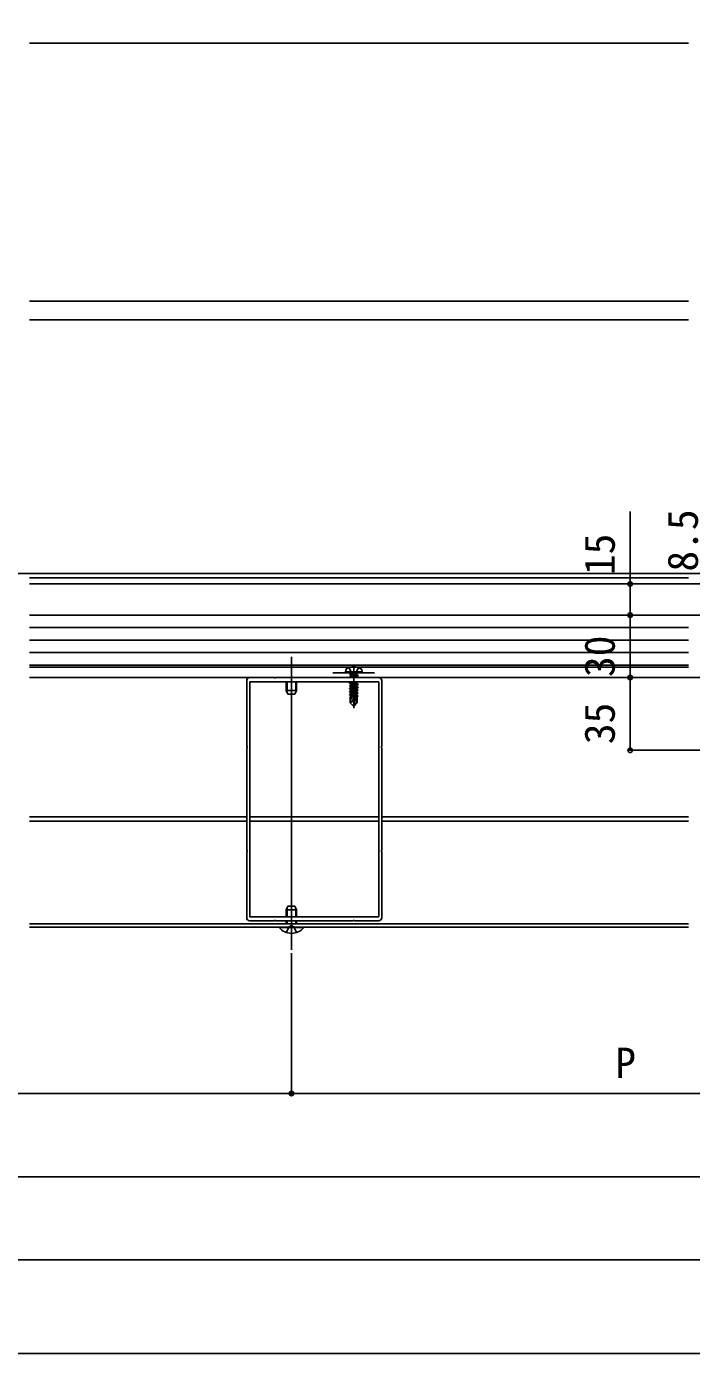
# Model space of a CAD drawing. Units: millimetres, scale not verified. Extents: x -875 to 875, y -1304 to 1296.
# Drawn here: x 217 to 536, y -1304 to -666 of the extents above; entities that cross this region are included whole.
import ezdxf
from ezdxf.enums import TextEntityAlignment as Align

# ---------------------------------------------------------------- set-up
doc = ezdxf.new("R2010")
doc.units = ezdxf.units.MM
doc.header["$LTSCALE"] = 8
for name, color, linetype in [('0-3_YKK_11', 7, 'Continuous'), ('0-4_YKK_12', 2, 'Continuous'), ('0-5_YKK_13', 4, 'Continuous'), ('0-6_YKK_D', 6, 'Continuous'), ('0-7_YKK_ZWAK', 7, 'Continuous')]:
    doc.layers.add(name, color=color, linetype=linetype)
doc.styles.add('ＭＳ ゴシック', font='')
doc.styles.get('ＭＳ ゴシック').set_extended_font_data('MS Gothic')

msp = doc.modelspace()

# ---------------------------------------------------------------- linework, layer by layer
at = {"layer": '0-3_YKK_11'}
for points in [[(322.5, -1094.201), (322.5, -1062.66), (322.62, -1062.476), (322.62, -1061.926), (322.5, -1061.743), (322.5, -1012.66), (322.62, -1012.476), (322.62, -1011.926), (322.5, -1011.743), (322.5, -980.201)], [(324, -978.701), (335.542, -978.701), (335.725, -978.821), (336.275, -978.821), (336.458, -978.701), (373.542, -978.701), (373.725, -978.821), (374.275, -978.821), (374.458, -978.701), (386, -978.701)], [(387.5, -980.201), (387.5, -1011.743), (387.38, -1011.926), (387.38, -1012.476), (387.5, -1012.66)], [(387.5, -1012.66), (387.5, -1061.743), (387.38, -1061.926), (387.38, -1062.476), (387.5, -1062.66), (387.5, -1094.201)], [(386, -1095.701), (374.458, -1095.701), (374.275, -1095.581), (373.725, -1095.581), (373.542, -1095.701), (336.458, -1095.701), (336.275, -1095.581), (335.725, -1095.581), (335.542, -1095.701), (324, -1095.701)]]:
    msp.add_lwpolyline(points, dxfattribs=at)
msp.add_lwpolyline([(386, -980.701), (386, -1093.701), (324, -1093.701), (324, -980.701)], close=True, dxfattribs=at)
for centre, start, end in [((324, -980.201), 90.00001, 179.99999), ((386, -980.201), 0.00001, 89.99999), ((324, -1094.201), 180.00001, 269.99999), ((386, -1094.201), 270.00001, 359.99999)]:
    msp.add_arc(centre, 1.5, start, end, dxfattribs=at)
at = {"layer": '0-4_YKK_12'}
for p, q in [((535, -673.7), (218, -673.7)), ((535, -797.7), (218, -797.7)), ((535, -806.7), (218, -806.7)), ((-784.5, -928.7), (840, -928.7)), ((535, -930.7), (218, -930.7)), ((218, -933.7), (535, -933.7)), ((218, -954.7), (535, -954.7)), ((344, -968.701), (344, -1109.7)), ((218, -973.7), (535, -973.7)), ((218, -978.7), (535, -978.7)), ((218, -1045.7), (322.5, -1045.7)), ((324, -1045.7), (386, -1045.7)), ((387.5, -1045.7), (535, -1045.7)), ((218, -1047.7), (322.5, -1047.7)), ((324, -1047.7), (386, -1047.7)), ((387.5, -1047.7), (535, -1047.7)), ((218, -1097.1), (535, -1097.1)), ((218, -1098.7), (535, -1098.7))]:
    msp.add_line(p, q, dxfattribs=at)
at = {"layer": '0-5_YKK_13'}
for p, q in [((218, -948.7), (619, -948.7)), ((218, -954.7), (535, -954.7)), ((218, -960.7), (535, -960.7)), ((218, -966.7), (535, -966.7)), ((218, -972.7), (535, -972.7)), ((370, -975.903), (370.142, -975.1)), ((378, -975.903), (370, -975.903)), ((370, -975.903), (370.088, -976.403)), ((374, -972.503), (374, -993.403)), ((378, -975.903), (377.859, -975.1)), ((378, -975.903), (377.912, -976.403)), ((218, -978.7), (535, -978.7)), ((341.5, -980.701), (341.5, -985)), ((341.933, -980.701), (341.933, -985.92)), ((346.067, -980.701), (346.067, -985.92)), ((346.5, -980.701), (346.5, -985)), ((364, -976.403), (384, -976.403)), ((377.912, -976.403), (370.088, -976.403)), ((371.9, -977.053), (375.5, -976.453)), ((375.5, -976.553), (371.9, -977.153)), ((371.9, -977.053), (372.45, -976.735)), ((371.9, -977.053), (371.9, -977.153)), ((371.9, -977.053), (371.9, -977.153)), ((371.9, -977.153), (372.45, -977.47)), ((371.9, -978.453), (376.1, -977.753)), ((376.1, -977.853), (371.9, -978.553)), ((371.9, -978.453), (372.45, -978.135)), ((371.9, -978.453), (371.9, -978.553)), ((371.9, -978.553), (372.16, -978.703)), ((375.8, -980.703), (371.9, -981.353)), ((371.9, -981.253), (375.2, -980.703)), ((371.9, -981.253), (372.45, -980.935)), ((371.9, -981.253), (371.9, -981.353)), ((371.9, -981.353), (372.45, -981.67)), ((371.9, -982.653), (376.1, -981.953)), ((376.1, -982.053), (371.9, -982.753)), ((371.9, -982.653), (372.45, -982.335)), ((375.5, -976.453), (372.45, -976.735)), ((372.45, -977.47), (375.5, -976.553)), ((372.45, -976.603), (372.45, -976.735)), ((375.55, -977.435), (372.45, -978.135)), ((372.45, -977.47), (372.45, -978.135)), ((373.479, -980.703), (372.45, -980.935)), ((372.45, -980.703), (372.45, -980.935)), ((375.55, -981.635), (372.45, -982.335)), ((372.45, -981.67), (372.45, -982.335)), ((375.55, -978.17), (373.192, -978.703)), ((375.5, -976.453), (375.5, -976.553)), ((375.55, -976.603), (375.55, -977.435)), ((376.1, -977.753), (375.55, -977.435)), ((376.1, -977.853), (375.55, -978.17)), ((375.55, -978.17), (375.55, -978.703)), ((375.55, -980.97), (375.55, -981.635)), ((376.1, -981.953), (375.55, -981.635)), ((375.55, -982.37), (375.55, -983.035)), ((376.1, -977.753), (376.1, -977.853)), ((376.1, -981.953), (376.1, -982.053)), ((346.5, -985), (341.5, -985)), ((342.3, -986.7), (341.5, -985)), ((345.7, -986.7), (342.3, -986.7)), ((346.5, -985), (345.7, -986.7)), ((371.9, -982.653), (371.9, -982.753)), ((371.9, -982.753), (372.45, -983.07)), ((371.9, -984.053), (376.1, -983.353)), ((376.1, -983.453), (371.9, -984.153)), ((371.9, -984.053), (372.45, -983.735)), ((371.9, -984.053), (371.9, -984.153)), ((371.9, -984.153), (372.45, -984.47)), ((371.9, -985.453), (376.1, -984.753)), ((376.1, -984.853), (371.9, -985.553)), ((371.9, -985.453), (372.45, -985.135)), ((371.9, -985.453), (371.9, -985.553)), ((371.9, -985.553), (372.45, -985.87)), ((371.9, -986.853), (374.926, -986.349)), ((374.898, -986.453), (371.9, -986.953)), ((371.9, -986.853), (372.45, -986.535)), ((371.9, -986.853), (371.9, -986.953)), ((371.9, -986.953), (372.45, -987.27)), ((372.3, -988.003), (372.45, -987.935)), ((372.3, -988.003), (372.3, -990.853)), ((374.576, -988.003), (372.3, -988.003)), ((375.55, -983.035), (372.45, -983.735)), ((372.45, -983.07), (372.45, -983.735)), ((375.55, -984.435), (372.45, -985.135)), ((372.45, -984.47), (372.45, -985.135)), ((375.55, -985.835), (372.45, -986.535)), ((372.45, -985.87), (372.45, -986.535)), ((374.84, -986.731), (372.45, -987.27)), ((372.45, -987.27), (372.45, -987.935)), ((374.695, -987.428), (372.45, -987.935)), ((374.635, -987.72), (372.917, -988.003)), ((374.91, -986.396), (374, -990.781)), ((375.332, -986.28), (374.15, -991.979)), ((374.58, -987.987), (374.496, -988.003)), ((375.332, -986.281), (376.1, -986.153)), ((376.1, -986.253), (375.387, -986.372)), ((375.55, -987.235), (375.397, -987.27)), ((375.4, -986.451), (375.4, -990.729)), ((376, -987.495), (375.4, -987.594)), ((376, -987.711), (375.4, -987.827)), ((375.7, -988.003), (375.4, -988.003)), ((376.1, -983.353), (375.55, -983.035)), ((375.55, -983.77), (375.55, -984.435)), ((376.1, -984.753), (375.55, -984.435)), ((375.55, -985.17), (375.55, -985.835)), ((376.1, -986.153), (375.55, -985.835)), ((375.55, -986.57), (375.55, -987.235)), ((376, -987.495), (375.55, -987.235)), ((376, -987.711), (375.7, -987.884)), ((375.7, -987.884), (375.7, -990.853)), ((376, -987.495), (376, -987.711)), ((376.1, -983.353), (376.1, -983.453)), ((376.1, -984.753), (376.1, -984.853)), ((376.1, -986.153), (376.1, -986.253)), ((373.257, -990.05), (372.3, -990.853)), ((373.85, -992.403), (372.3, -990.853)), ((374, -990.781), (373.85, -992.403)), ((373.85, -992.403), (374.15, -992.403)), ((374, -990.781), (374, -992.403)), ((375.4, -990.729), (374.15, -991.979)), ((374.15, -992.403), (375.7, -990.853)), ((374.15, -991.979), (374.15, -992.403)), ((375.7, -990.853), (375.4, -990.729)), ((341.5, -1090.4), (342.3, -1088.7)), ((341.5, -1093.701), (341.5, -1090.4)), ((341.5, -1090.4), (346.5, -1090.4)), ((341.933, -1093.701), (341.933, -1089.48)), ((342.3, -1088.7), (345.7, -1088.7)), ((344, -1102.2), (344, -1088.2)), ((345.7, -1088.7), (346.5, -1090.4)), ((346.067, -1093.701), (346.067, -1089.48)), ((346.5, -1093.701), (346.5, -1090.4)), ((341.5, -1097.1), (341.5, -1095.701)), ((341.933, -1097.1), (341.933, -1095.701)), ((346.067, -1097.1), (346.067, -1095.701)), ((346.5, -1097.1), (346.5, -1095.701)), ((349.9, -1098.7), (338.1, -1098.7)), ((338.1, -1098.948), (338.1, -1098.7)), ((338.1, -1098.948), (349.9, -1098.948)), ((341.5, -1101.283), (342.855, -1098.565)), ((344, -1097.956), (342.855, -1098.565)), ((344, -1097.956), (345.145, -1098.565)), ((346.5, -1101.283), (345.145, -1098.565)), ((349.9, -1098.948), (349.9, -1098.7))]:
    msp.add_line(p, q, dxfattribs=at)
for points in [[(371.7, -973.923), (372.855, -976.24), (374, -976.849)], [(376.3, -973.923), (375.145, -976.24), (374, -976.849)], [(376.013, -980.703), (375.55, -980.97), (372.45, -981.67)], [(376.1, -982.053), (375.55, -982.37), (372.45, -983.07)], [(376.1, -983.453), (375.55, -983.77), (372.45, -984.47)], [(376.1, -984.853), (375.55, -985.17), (372.45, -985.87)], [(374, -990.781), (373.257, -990.05), (373.1, -988.003)], [(376.1, -986.253), (375.55, -986.57), (375.4, -986.604)]]:
    msp.add_lwpolyline(points, dxfattribs=at)
for centre, radius, start, end in [((371.028, -975.257), 0.9, 122.05588, 170), ((374, -980.003), 6.5, 57.94412, 122.05588), ((376.972, -975.257), 0.9, 10, 57.94412), ((372.25, -976.603), 0.2, 0, 90), ((375.75, -976.603), 0.2, 90, 180), ((375.152, -986.451), 0.248, 0, 167.19096), ((344, -1094), 7.7, 219.98312, 320.01688)]:
    msp.add_arc(centre, radius, start, end, dxfattribs=at)
at = {"layer": '0-6_YKK_D'}
for p, q in [((632.818, -933.7), (506, -933.7)), ((618, -948.7), (506, -948.7)), ((618, -948.7), (506, -948.7)), ((507, -978.7), (507, -948.7)), ((579, -978.7), (506, -978.7)), ((618, -978.7), (506, -978.7)), ((507, -1013.7), (507, -978.7)), ((588.3, -1013.7), (506, -1013.7)), ((344, -1111.2), (344, -1179.7)), ((344, -1111.2), (344, -1179.7)), ((344, -1178.7), (14, -1178.7)), ((674, -1178.7), (344, -1178.7)), ((674, -1218.7), (-646, -1218.7)), ((674, -1258.7), (-784.5, -1258.7))]:
    msp.add_line(p, q, dxfattribs=at)
msp.add_lwpolyline([(507, -948.7), (507, -933.7), (507, -898.855)], dxfattribs=at)
for centre in [(507, -933.7), (507, -948.7), (507, -948.7), (507, -978.7), (507, -978.7), (507, -1013.7), (344, -1178.7), (344, -1178.7)]:
    msp.add_circle(centre, 1.075, dxfattribs=at)
at = {"layer": '0-7_YKK_ZWAK'}
msp.add_lwpolyline([(-875, -1303.7), (875, -1303.7), (875, 1246.3)], dxfattribs=at)

# ---------------------------------------------------------------- texts
at = {"layer": '0-6_YKK_D', "style": 'ＭＳ ゴシック'}
for s, p in [('8.5', (544, -927.764)), ('15', (504, -929.468)), ('30', (504, -978.473)), ('35', (504, -1010.745))]:
    msp.add_text(s, height=14.66, rotation=90, dxfattribs=at).set_placement(p, align=Align.BOTTOM_LEFT)
msp.add_text('P', height=14.66, dxfattribs=at).set_placement((499.795, -1175.7), align=Align.BOTTOM_LEFT)

doc.saveas('drawing.dxf')
